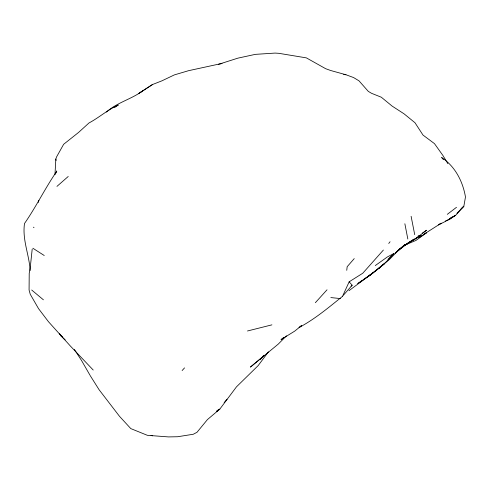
<?xml version="1.0" encoding="UTF-8"?>
<svg xmlns="http://www.w3.org/2000/svg" width="490" height="490" viewBox="0 0 490 490"><rect width="100%" height="100%" fill="white"/><g stroke="black" fill="none" stroke-linecap="round" stroke-linejoin="round"><path stroke-width="0.73" d="M54.984 174.452L55.842 159.03L56.522 157.002L63.645 144.293L78.596 132.41L88.978 122.972C99.109 117.594 107.727 109.717 118.304 105.019L114.507 107.567M32.193 249.171L30.172 268.269L29.216 273.334L29.075 289.976L30.239 294.239L38.532 308.633L48.437 321.673L70.395 346.056L93.216 370.036M346.749 270.327L347.165 266.719L354.227 258.61M38.275 202.456L38.863 200.324M55.462 173.981L56.767 170.967L56.154 172.192C44.768 188.84 36.003 206.982 24.5 223.507C22.148 239.892 29.204 254.439 30.153 270.523M349.149 281.824L342.584 296.168L352.163 285.217L349.149 281.824L362.765 273.236L383.394 250.035M268.422 351.826L258.169 365.601L236.474 386.849L219.82 409.107L207.411 419.605L196.986 432.309L193.274 434.256L177.619 436.737L168.505 436.915L147.355 435.31L130.799 428.603L119.493 416.304L99.109 389.752L90.405 375.934M388.735 243.481L390.058 241.748M217.848 410.093L216.886 411.239L219.82 409.107L216.69 411.128M224.126 402.651L227.017 399.215M263.381 355.801L260.117 359.593L264.331 355.434L250.402 367.102L278.247 344.115L286.454 335.822M315.358 302.697L327.026 289.798M182.115 370.55L184.552 367.886M301.417 325.648L299.047 327.534C314.862 319.131 328.729 307.444 342.577 296.291M375.291 265.562L387.388 256.938L393.844 253.526C383.786 265.831 370.679 274.988 357.571 283.735M382.01 265.231L378.782 268.422L389.544 259.357L399.221 249.545L405.193 244.332L398.376 250.329M387.927 259.375L393.844 253.526M450.635 218.179L448.987 219.673L445.502 221.051M461.108 208.709L463.859 206.217L465.476 196.998C462.823 181.386 455.118 166.38 441.6 157.462L443.487 159.703M395.448 252.895L399.221 249.545L397.96 250.402M56.95 186.39L68.233 176.474M106.459 112.081C116.902 102.508 131.504 99.231 142.878 90.766L143.08 90.65M394.94 253.391L402.694 246.844L399.528 248.951M351.067 286.136L352.163 285.217M301.589 325.574L294.698 331.13L281.015 339.625L283.875 337.341M451.823 217.401L448.987 219.673L455.602 215.355L463.859 206.217L456.931 213.315M447.29 214.351L456.509 207.301M348.966 290.68L372.915 272.942L384.215 263.859L367.335 277.126L372.915 272.942L363.102 279.808M411.22 240.927L398.002 250.623M412.445 240.069L413.67 239.212M417.952 236.223L419.177 235.365M422.233 233.228L426.521 230.239L416.004 238.391L404.213 245.619L421.124 235.359L409.389 242.085M358.196 283.245L361.877 280.666M138.94 93.321L152.464 84.549L161.859 80.862L174.36 74.897L188.595 70.683L222.019 63.418L220.604 63.865M138.897 93.376L152.464 84.549M423.25 234.661L441.196 223.207L438.391 224.886L444.301 221.995L455.602 215.355L450.831 217.738M406.816 243.597L409.389 242.207M419.042 237.619L426.459 232.836L415.986 240.412L404.893 245.08M218.43 64.362L237.822 58.163L255.327 54.366L275.049 53.085L278.816 53.318L306.385 57.881L325.63 68.68L330.621 70.493L345.94 74.743L353.584 77.561L359.011 80.844L368.309 91.391L371.598 93.327L381.312 97.216L392.129 106.097L404.011 113.796L414.999 122.751L422.999 135.062L434.471 143.631L442.844 155.379L447.86 163.66M247.475 330.989L271.913 324.852M343.662 74.523L345.94 74.743M330.83 297.571L340.446 298.588M151.043 435.371L152.445 435.837M32.885 248.24L44.247 255.517M33.4 227.17L34.012 227.617M31.685 290.013L43.414 299.819M65.17 339.876L60.852 335.889L59.756 333.904M59.296 333.917L62.524 337.022M74.364 349.382L81.708 360.787L90.129 375.463M411.11 216.304L414.712 234.643M404.863 223.752L407.833 239.034M55.842 159.03L56.111 160.475"/></g></svg>
